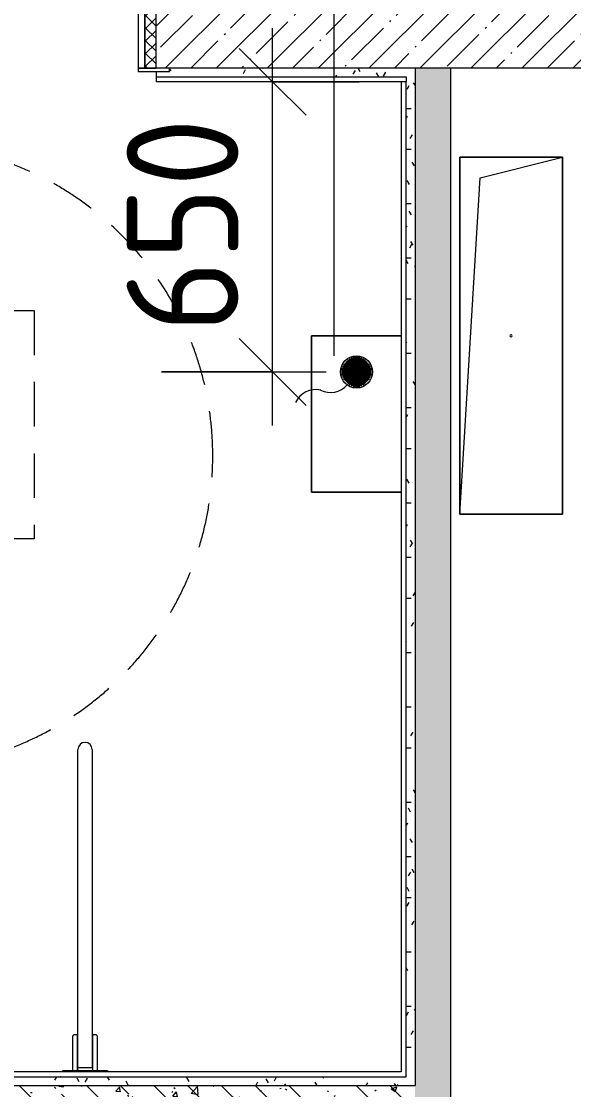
# Model space of a CAD drawing. Header units: millimetres. Extents: x 35111 to 235598, y -8553 to 29000.
# Drawn here: x 69058 to 70295, y 5391 to 7785 of the extents above; entities that cross this region are included whole.
import ezdxf

# ---------------------------------------------------------------- set-up
doc = ezdxf.new("R2010")
doc.units = ezdxf.units.MM
doc.linetypes.add('200_ШТРИХ__ш1_п0_6_', pattern=[160, 100, -60])
for name, color, linetype, lineweight in [('A-ANNO-DIMS', 7, 'Continuous', 9), ('A-ANNO-DIMS-100', 7, 'Continuous', 9), ('A-DETL-GENF', 7, 'Continuous', 9), ('A-DOOR', 7, 'Continuous', 9), ('A-DOOR-1', 7, 'Continuous', 13), ('A-DOOR-FRAM', 7, 'Continuous', 13), ('A-DOOR-FRAM-1', 7, 'Continuous', 9), ('A-GENM', 7, 'Continuous', 9), ('A-WALL', 7, 'Continuous', 9), ('E-ELEC-FIXT-IDEN', 7, 'Continuous', 9), ('I-WALL', 7, 'Continuous', 9), ('P-SANR-FIXT', 7, 'Continuous', 9), ('Электрические приборы', 7, 'Continuous', 9)]:
    doc.layers.add(name, color=color, linetype=linetype, lineweight=lineweight)
for name, color, linetype, lineweight, true_color in [('A-WALL-1', 7, 'Continuous', 9, 0x3c3c3c), ('A-WALL-FNSH-1', 7, 'Continuous', 9, 0x3c3c3c), ('I-FURN-1', 7, 'Continuous', 9, 0xf0f0f0), ('I-FURN-2', 7, '200_ШТРИХ__ш1_п0_6_', 9, 0xf0f0f0)]:
    doc.layers.add(name, color=color, linetype=linetype, lineweight=lineweight, true_color=true_color)
doc.styles.add('ISOCPEUR', font='isocpeur.ttf', dxfattribs={"width": 0.9, "height": 250})
doc.dimstyles.new('ISO-2_5_0_9К_БОЛЬШОЙ', dxfattribs={"dimscale": 304.8, "dimtxt": 248.995294, "dimasz": 0.492126, "dimexe": 0.393701, "dimexo": 0.984252, "dimgap": 0, "dimtad": 1, "dimdec": 0, "dimrnd": 10, "dimzin": 0, "dimdsep": 46, "dimtxsty": 'ISOCPEUR', "dimblk1": 'OBLIQUE', "dimblk2": 'OBLIQUE', "dimsah": 1, "dimcen": 0.09, "dimdle": 0.393701, "dimazin": 0, "dimtfac": 1, "dimtdec": 4, "dimtix": 1, "dimtmove": 0, "dimatfit": 3, "dimfxl": 1, "dimtvp": 1, "dimtolj": 1, "dimtzin": 0, "dimarcsym": 2})
pattern_1 = [(135, (0, 0), (-75.43415, -75.43415), [106.68, -17.78, 3.556, -17.78]), (135, (0, 75.39), (-75.43415, -75.43415), []), (50, (0, 0), (127.52922, -11.15758), [13.335, -146.685]), (355, (0, 0), (-24.66966, 133.74002), [10.668, -117.348]), (100.451, (10.63, -0.93), (102.85973, 122.58178), [11.333, -124.663]), (46.184, (0, 35.56), (189.75516, -29.43036), [20.002, -220.027]), (96.636, (15.81, 33.1), (166.1822, 173.1996), [17, -186.995]), (351.184, (0, 35.56), (166.18393, 173.1976), [16.002, -176.022]), (21, (17.78, 26.67), (106.13027, -71.58603), [13.335, -146.685]), (326, (17.78, 26.67), (43.26188, 128.93175), [10.668, -117.348]), (71.451, (26.62, 20.7), (149.39198, 57.34505), [11.333, -124.663]), (37.5, (0, 0), (2.162228, 59.188357), [3.353, -112.573, 3.353, -115.773, -117.792]), (37.5, (0, 0), (2.162228, 59.188357), [-235.052, 3.353, -114.44]), (7.5, (0, 0), (46.77386, 70.12615), [3.353, -64.567, 3.353, -109.906, -44.894]), (7.5, (0, 0), (46.77386, 70.12615), [-181.178, 3.353, -41.542]), (327.5, (-39.65, 0), (94.91367, -4.010093), [3.353, -41.097, 3.353, -135.331, -184.023]), (327.5, (-39.65, 0), (94.91367, -4.010093), [-183.134, 3.353, -180.67]), (317.5, (-57.43, 0), (103.69057, 17.79882), [3.353, -54.432, 3.353, -88.748, -130.683]), (317.5, (-57.43, 0), (103.69057, 17.79882), [-149.885, 3.353, -127.33])]
pattern_2 = [(0, (0, 0), (121.92, 30.48), [10.058, -81.382, 10.058, -81.382, -487.68]), (0, (0, 0), (121.92, 30.48), [-182.88, 10.058, -172.822, 10.058, -81.382, -213.36]), (0, (0, 0), (121.92, 30.48), [-457.2, 10.058, -50.902, 10.058, -142.342]), (120, (45.72, 15.24), (-87.356454, 90.345817), [10.058, -81.382, 10.058, -81.382, -487.68]), (120, (45.72, 15.24), (-87.356454, 90.345817), [-182.88, 10.058, -172.822, 10.058, -81.382, -213.36]), (120, (45.72, 15.24), (-87.356454, 90.345817), [-457.2, 10.058, -50.902, 10.058, -142.342]), (240, (60.96, 76.2), (-34.563546, -120.825817), [10.058, -81.382, 10.058, -81.382, -487.68]), (240, (60.96, 76.2), (-34.563546, -120.825817), [-182.88, 10.058, -172.822, 10.058, -81.382, -213.36]), (240, (60.96, 76.2), (-34.563546, -120.825817), [-457.2, 10.058, -50.902, 10.058, -142.342])]

# ---------------------------------------------------------------- blocks, each defined once
blk = doc.blocks.new('FRT_2D_Символ _разворот МГН_1 - D1_4_Символ доступности разворота МГН _360__-18618045-План размещения напольных электротехнических лючков и розеток 3 этажа в осях 12-23')
at = {"layer": 'I-FURN-2'}
for p, q in [((-300, 325.4), (-300, -185.8)), ((-300, 325.4), (-200, 325.4)), ((-200, 195.4), (-200, 325.4)), ((200, 325.4), (300, 325.4)), ((200, 195.4), (200, 325.4)), ((300, 325.4), (300, -185.8)), ((-200, 195.4), (200, 195.4)), ((-300, -185.8), (-250, -185.8)), ((-250, -185.8), (-250, -435.8)), ((300, -185.8), (250, -185.8)), ((250, -185.8), (250, -435.8)), ((-200, -435.8), (-250, -435.8)), ((-200, -435.8), (-200, -645.8)), ((200, -435.8), (250, -435.8)), ((200, -435.8), (200, -645.8)), ((-200, -645.8), (200, -645.8))]:
    blk.add_line(p, q, dxfattribs=at)
for start, end in [(360, 158.4875), (198.9521, 360)]:
    blk.add_arc((0, 0), 700, start, end, dxfattribs=at)
blk = doc.blocks.new('110_Дверь_СКБ_1Ст_Внутренняя1 - Д-4 1100x2100h_су мгн-31586709-План размещения напольных электротехнических лючков и розеток 3 этажа в осях 12-23')
at = {"layer": 'A-DOOR'}
h = blk.add_hatch(dxfattribs=at)
h.set_pattern_fill('FP_32', color=256, style=0, pattern_type=2)
h.set_pattern_definition([(135, (1751.41, 174.685), (-14.14214, -14.14214), []), (225, (1751.41, 174.685), (14.14214, -14.14214), [])])
h.paths.add_polyline_path([(562.5, -110), (562.5, 110), (537.5, 110), (537.5, -110)])
at = {"layer": 'A-DOOR-FRAM-1'}
h = blk.add_hatch(dxfattribs=at)
h.set_pattern_fill('FP_33', color=256, style=0, pattern_type=2)
h.set_pattern_definition([(45, (-371.384, 174.685), (-14.1421, 14.1421), []), (135, (-371.384, 174.685), (-14.1421, -14.1421), [])])
h.paths.add_polyline_path([(-512.5, -110), (-512.5, 110), (-537.5, 110), (-537.5, -110)])
at = {"layer": 'A-DOOR'}
blk.add_arc((512.5, 110), 1000, 90, 180, dxfattribs=at)
at = {"layer": 'A-DOOR-1'}
for p, q in [((512.5, 1110), (472.5, 1110)), ((472.5, 1110), (472.5, 110)), ((512.5, 110), (512.5, 1110)), ((472.5, 110), (512.5, 110))]:
    blk.add_line(p, q, dxfattribs=at)
at = {"layer": 'A-DOOR-FRAM'}
for p, q in [((-497.5, 118), (-567.5, 118)), ((-567.5, 118), (-567.5, 110)), ((-567.5, 110), (-497.5, 110)), ((-512.5, 110), (-537.5, 110)), ((-537.5, 110), (-537.5, -110)), ((-487.5, 110), (-512.5, 110)), ((-512.5, 110), (-512.5, 30)), ((-512.5, -110), (-512.5, 110)), ((-497.5, 110), (-512.5, 110)), ((-512.5, 110), (-512.5, 109)), ((-512.5, 109), (-497.5, 109)), ((-497.5, 110), (-497.5, 118)), ((-497.5, 109), (-497.5, 110)), ((-487.5, 70), (-487.5, 110)), ((512.5, 110), (512.5, 70)), ((537.5, 110), (512.5, 110)), ((592.5, 118), (522.5, 118)), ((522.5, 118), (522.5, 110)), ((537.5, 110), (522.5, 110)), ((522.5, 110), (522.5, 109)), ((522.5, 110), (592.5, 110)), ((522.5, 109), (537.5, 109)), ((537.5, 30), (537.5, 110)), ((562.5, 110), (537.5, 110)), ((537.5, 110), (537.5, -110)), ((537.5, 109), (537.5, 110)), ((562.5, -110), (562.5, 110)), ((592.5, 110), (592.5, 118)), ((-477.5, 70), (-487.5, 70)), ((-477.5, 30), (-477.5, 70)), ((512.5, 70), (502.5, 70)), ((502.5, 70), (502.5, 30)), ((-512.5, 30), (-477.5, 30)), ((-497.5, 30), (-512.5, 30)), ((-512.5, 30), (-512.5, -110)), ((-497.5, -110), (-497.5, 30)), ((502.5, 30), (537.5, 30)), ((537.5, 30), (522.5, 30)), ((522.5, 30), (522.5, -110)), ((537.5, -110), (537.5, 30)), ((-497.5, -110), (-567.5, -110)), ((-567.5, -110), (-567.5, -118)), ((-567.5, -118), (-497.5, -118)), ((-537.5, -110), (-512.5, -110)), ((-512.5, -110), (-497.5, -110)), ((-497.5, -118), (-497.5, -110)), ((522.5, -110), (537.5, -110)), ((592.5, -110), (522.5, -110)), ((522.5, -110), (522.5, -118)), ((522.5, -118), (592.5, -118)), ((537.5, -110), (562.5, -110)), ((592.5, -118), (592.5, -110))]:
    blk.add_line(p, q, dxfattribs=at)
blk = doc.blocks.new('GM_Отверстие прямоугольное _в плите_ - Отверстие-21991729-План размещения напольных электротехнических лючков и розеток 3 этажа в осях 12-23')
at = {"layer": 'A-GENM'}
for p, q in [((-115, -400), (-115, 400)), ((-115, 400), (115, 400)), ((115, 400), (-115, 400)), ((-115, 400), (-115, -400)), ((-69, 354), (115, 400)), ((115, 400), (115, -400)), ((115, -400), (115, 400)), ((-115, -400), (-69, 354)), ((115, -400), (-115, -400)), ((-115, -400), (115, -400))]:
    blk.add_line(p, q, dxfattribs=at)
for start, end in [(360, 180), (180, 360)]:
    blk.add_arc((0, 0), 2.5, start, end, dxfattribs=at)
blk = doc.blocks.new('Блок Розеток и Выключателей - Блок Розеток и Выключателей_SK3-27368973-План размещения напольных электротехнических лючков и розеток 3 этажа в осях 12-23')
at = {"layer": 'A-DETL-GENF'}
for p, q in [((-16.8, -71.2), (-16.8, -128.8)), ((-14.4, -71.2), (-14.4, -128.8)), ((-12, -68.8), (-12, -131.2)), ((-9.6, -68.8), (-9.6, -131.2)), ((-7.2, -66.4), (-7.2, -133.6)), ((-4.8, -66.4), (-4.8, -133.6)), ((-2.4, -66.4), (-2.4, -133.6)), ((0, -66.4), (0, -133.6)), ((2.4, -66.4), (2.4, -133.6)), ((4.8, -66.4), (4.8, -133.6)), ((7.2, -66.4), (7.2, -133.6)), ((9.6, -68.8), (9.6, -131.2)), ((12, -68.8), (12, -131.2)), ((14.4, -71.2), (14.4, -128.8)), ((16.8, -71.2), (16.8, -128.8)), ((-33.6, -92.8), (-33.6, -107.2)), ((-31.2, -88), (-31.2, -112)), ((-28.8, -83.2), (-28.8, -116.8)), ((-26.4, -80.8), (-26.4, -119.2)), ((-24, -78.4), (-24, -121.6)), ((-21.6, -76), (-21.6, -124)), ((-19.2, -73.6), (-19.2, -126.4)), ((19.2, -73.6), (19.2, -126.4)), ((21.6, -76), (21.6, -124)), ((24, -78.4), (24, -121.6)), ((26.4, -80.8), (26.4, -119.2)), ((28.8, -83.2), (28.8, -116.8)), ((31.2, -88), (31.2, -112)), ((33.6, -92.8), (33.6, -107.2))]:
    blk.add_line(p, q, dxfattribs=at)
blk.add_circle((0, -100), 36, dxfattribs=at)
for centre, radius, start, end in [((-2.1, -158.1), 48.1, 332.5065, 49.9886), ((91.1, -190.4), 51.5, 168.6656, 243.8652)]:
    blk.add_arc(centre, radius, start, end, dxfattribs=at)
blk = doc.blocks.new('132_МГН_Поручень для унитаза_тип откидной - ПР 1Р-18619933-План размещения напольных электротехнических лючков и розеток 3 этажа в осях 12-23')
at = {"layer": 'A-GENM'}
for p, q in [((-50, -3), (-50, -0.1)), ((50, -3), (-50, -3)), ((-17, -3), (-28.2, -3)), ((-28.2, -3), (-28.2, -78)), ((-17, -83), (-17, -3)), ((-16.6, -8.9), (-16.6, -4.2)), ((-16, -9.5), (-16.6, -8.9)), ((-16, -722), (-16, -9.5)), ((16, -9.5), (-16, -9.5)), ((16, -9.5), (16.6, -8.9)), ((16, -9.5), (16, -722)), ((16.6, -8.9), (16.6, -4.2)), ((28.2, -3), (17, -3)), ((17, -3), (17, -83)), ((28.2, -78), (28.2, -3)), ((50, -0.1), (50, -3)), ((-23.2, -83), (-17, -83)), ((17, -83), (23.2, -83))]:
    blk.add_line(p, q, dxfattribs=at)
for centre, radius, start, end in [((-15.3, -4.2), 1.24, 90, 180), ((15.3, -4.2), 1.24, 0, 90), ((-23.2, -78), 5, 180, 270), ((23.2, -78), 5, 270, 360), ((0, -722), 16, 180, 270), ((0, -722), 16, 270, 360)]:
    blk.add_arc(centre, radius, start, end, dxfattribs=at)
blk = doc.blocks.new('DIMBLOCK10-План размещения напольных электротехнических лючков и розеток 3 этажа в осях 12-23')
at = {"layer": 'A-ANNO-DIMS-100'}
for p, q in [((69620.9, 6879), (69620.9, 7769)), ((69814.8, 7649), (69500.9, 7649)), ((69620.9, 7649), (69814.8, 7649)), ((69372.3, 6999), (69740.9, 6999)), ((69620.9, 6999), (69372.3, 6999))]:
    blk.add_line(p, q, dxfattribs=at)
at = {"layer": 'A-ANNO-DIMS-100', "lineweight": 20}
for p, q in [((69620.9, 7649), (69545.9, 7724)), ((69620.9, 7649), (69695.9, 7574)), ((69620.9, 6999), (69545.9, 7074)), ((69620.9, 6999), (69695.9, 6924))]:
    blk.add_line(p, q, dxfattribs=at)
at = {"layer": 'A-ANNO-DIMS-100', "color": 0, "insert": (69294.3, 7087), "char_height": 250, "width": 568.858, "attachment_point": 1, "rotation": 90, "line_spacing_factor": 1.149209, "style": 'ISOCPEUR'}
blk.add_mtext('650', dxfattribs=at)
blk = doc.blocks.new('_Oblique')
at = {"color": 0, "linetype": 'ByBlock', "lineweight": -2}
blk.add_line((-0.5, -0.5), (0.5, 0.5), dxfattribs=at)

msp = doc.modelspace()

# ---------------------------------------------------------------- hatches: boundary and pattern name
at = {"layer": 'I-WALL'}
h = msp.add_hatch(dxfattribs=at)
h.set_pattern_fill('FP_17', color=256, style=0, pattern_type=2)
h.set_pattern_definition([(45, (0, 0), (-57.02463, 57.02463), []), (45, (57.025, 0), (-57.02463, 57.02463), [100.806, -20.161, 3.353, -16.808])])
h.paths.add_polyline_path([(71860, 7680), (71860, 7900), (71660, 7900), (71660, 7680), (71840, 7680)])
h.paths.add_polyline_path([(70420, 7680), (70710, 7680), (70710, 7900), (69360, 7900), (69360, 7680), (70320, 7680)])
h.paths.add_polyline_path([(68230, 7680), (68260, 7680), (68260, 7900), (66860, 7900), (66860, 7680), (67560, 7680)])
h = msp.add_hatch(dxfattribs=at)
h.set_pattern_fill('FP_71', color=256, style=0, pattern_type=2)
h.set_pattern_definition(pattern_2)
h.paths.add_polyline_path([(69920, 7660), (69940, 7660), (69940, 7680), (69390, 7678.9), (69390, 7672), (69360, 7672), (69360, 7660), (69390, 7660)])
h.paths.add_polyline_path([(68260, 7660), (68260, 7672), (68230, 7672), (68230, 7680), (67560, 7680), (67560, 7660), (68230, 7660)])
h = msp.add_hatch(dxfattribs=at)
h.set_pattern_fill('FP_71', color=256, style=0, pattern_type=2)
h.set_pattern_definition(pattern_2)
h.paths.add_polyline_path([(69920, 5420), (69940, 5420), (69940, 7660), (69920, 7660), (69920, 6638.4)])
h = msp.add_hatch(dxfattribs=at)
h.set_pattern_fill('FP_23', color=256, style=0, pattern_type=2)
h.set_pattern_definition(pattern_1)
h.paths.add_polyline_path([(70020, 3980), (70020, 7680), (69940, 7680), (69940, 3980)])
h = msp.add_hatch(dxfattribs=at)
h.set_pattern_fill('FP_71', color=256, style=0, pattern_type=2)
h.set_pattern_definition(pattern_2)
h.paths.add_polyline_path([(69940, 5400), (69940, 5420), (67580, 5420), (67580, 5400), (68811.6, 5400)])
h = msp.add_hatch(dxfattribs=at)
h.set_pattern_fill('FP_23', color=256, style=0, pattern_type=2)
h.set_pattern_definition(pattern_1)
h.paths.add_polyline_path([(69940, 5300), (69940, 5400), (67560, 5400), (67560, 5300), (69440, 5300)])

# ---------------------------------------------------------------- linework, layer by layer
at = {"layer": 'A-WALL'}
for p, q in [((69360, 7660), (69920, 7660)), ((70680, 7680), (69390, 7680)), ((69940, 7680), (69940, 5400)), ((67580, 5420), (69920, 5420)), ((67560, 5400), (69940, 5400))]:
    msp.add_line(p, q, dxfattribs=at)
at = {"layer": 'A-WALL-1'}
for p, q in [((69360, 7672), (69360, 7660)), ((69920, 7660), (69920, 7649)), ((70020, 3980), (70020, 7680))]:
    msp.add_line(p, q, dxfattribs=at)
at = {"layer": 'A-WALL-FNSH-1'}
for p, q in [((69360, 7660), (69360, 7649)), ((69920, 7649), (69360, 7649)), ((69909, 7649), (69909, 5431)), ((69920, 5420), (69920, 7649)), ((69909, 5431), (67591, 5431))]:
    msp.add_line(p, q, dxfattribs=at)
at = {"layer": 'E-ELEC-FIXT-IDEN'}
msp.add_line((69758.7, 7035), (69758.7, 9050.9), dxfattribs=at)
at = {"layer": 'I-FURN-1'}
for p, q in [((69909, 7080), (69708.4, 7080)), ((69708.4, 7080), (69708.4, 6730)), ((69708.4, 6730), (69708.4, 7080)), ((69708.4, 7080), (69909, 7080)), ((69708.4, 6730), (69909, 6730)), ((69909, 6730), (69708.4, 6730))]:
    msp.add_line(p, q, dxfattribs=at)

# ---------------------------------------------------------------- block references
at = {"layer": 'A-DOOR'}
msp.add_blockref('110_Дверь_СКБ_1Ст_Внутренняя1 - Д-4 1100x2100h_су мгн-31586709-План размещения напольных электротехнических лючков и розеток 3 этажа в осях 12-23', (68797.5, 7790), dxfattribs=at)
at = {"layer": 'A-GENM'}
msp.add_blockref('GM_Отверстие прямоугольное _в плите_ - Отверстие-21991729-План размещения напольных электротехнических лючков и розеток 3 этажа в осях 12-23', (70155, 7080), dxfattribs=at)
at = {"layer": 'I-FURN-1'}
msp.add_blockref('FRT_2D_Символ _разворот МГН_1 - D1_4_Символ доступности разворота МГН _360__-18618045-План размещения напольных электротехнических лючков и розеток 3 этажа в осях 12-23', (68787.1, 6811.2), dxfattribs=at)
at = {"layer": 'P-SANR-FIXT', "rotation": 180}
msp.add_blockref('132_МГН_Поручень для унитаза_тип откидной - ПР 1Р-18619933-План размещения напольных электротехнических лючков и розеток 3 этажа в осях 12-23', (69201.1, 5430.9), dxfattribs=at)
at = {"layer": 'Электрические приборы', "rotation": 269.9999999999997}
msp.add_blockref('Блок Розеток и Выключателей - Блок Розеток и Выключателей_SK3-27368973-План размещения напольных электротехнических лючков и розеток 3 этажа в осях 12-23', (69909, 6999), dxfattribs=at)

# ---------------------------------------------------------------- dimensions: what is measured, and where the dimension line sits
at = {"layer": 'A-ANNO-DIMS'}
dim = msp.add_linear_dim(base=(69620.9, 7649), p1=(69672.3, 6999), p2=(69514.8, 7649), angle=90, dimstyle='ISO-2_5_0_9К_БОЛЬШОЙ', override={"dimpost": '<>', "dimfxl": 668.787576}, dxfattribs=at)
dim.commit()
dim.dimension.update_dxf_attribs({"geometry": 'DIMBLOCK10-План размещения напольных электротехнических лючков и розеток 3 этажа в осях 12-23', "text_midpoint": (69495.9, 7324)})

doc.saveas('drawing.dxf')
